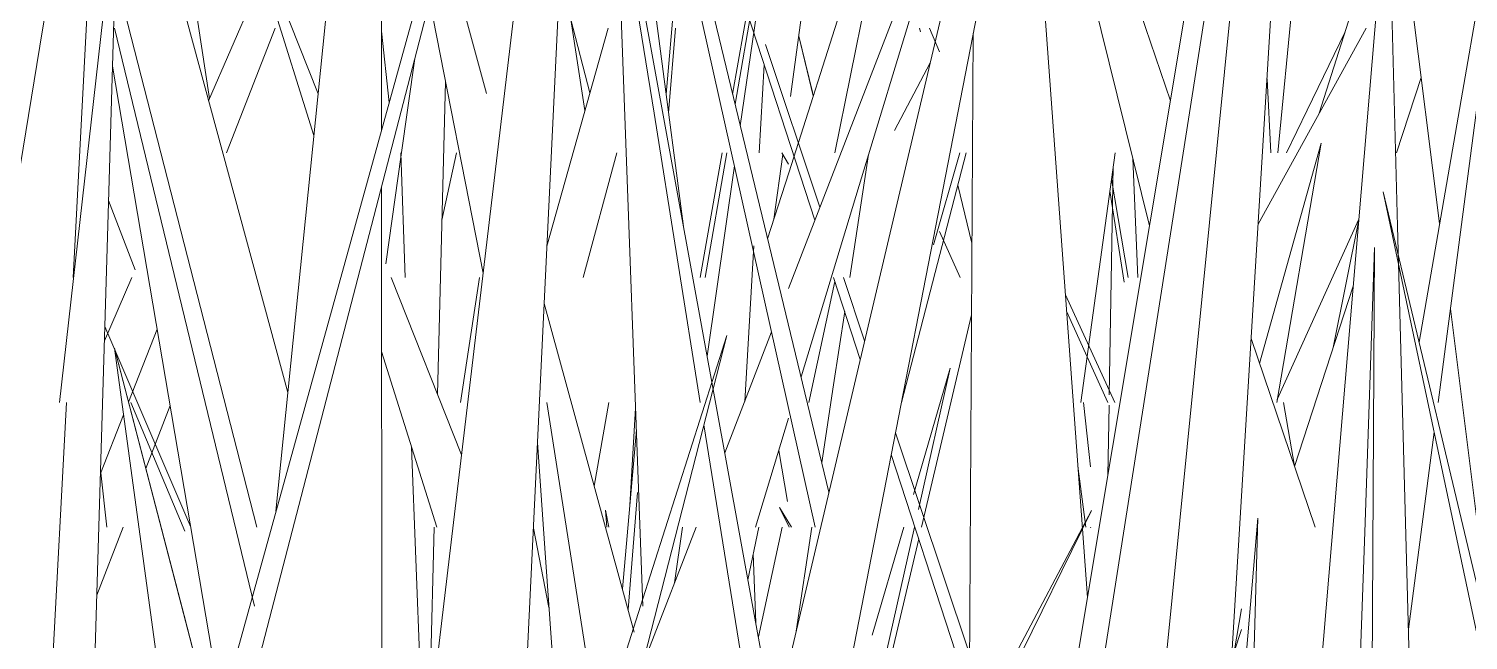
# Model space of a CAD drawing. Header units: millimetres. Extents: x -9575 to 27274, y -4387 to 11354.
# Drawn here: x -5322.4 to -5290.57, y 3075.08 to 3088.61 of the extents above; entities that cross this region are included whole.
import ezdxf

# ---------------------------------------------------------------- set-up
doc = ezdxf.new("R2010")
doc.units = ezdxf.units.MM
doc.layers.add('G-IMPT', color=8, linetype='Continuous', lineweight=9)

# ---------------------------------------------------------------- blocks, each defined once
blk = doc.blocks.new('Grass Array - 25_dwg-V51-North')
at = {"layer": 'G-IMPT'}
for p, q in [((-5311.859, 3048), (-5297.797, 3107.644)), ((-5300.111, 3069.306), (-5293.827, 3106.897)), ((-5325.174, 3048.158), (-5309.43, 3105.037)), ((-5310.042, 3102.624), (-5316.117, 3051.457)), ((-5314.603, 3100.966), (-5316.933, 3077.931)), ((-5314.597, 3086.372), (-5314.603, 3100.966)), ((-5304.702, 3078.356), (-5309.856, 3099.654)), ((-5306.833, 3087.164), (-5304.624, 3099.654)), ((-5293.048, 3099.007), (-5291.198, 3084.295)), ((-5305.55, 3087.112), (-5303.954, 3098.883)), ((-5302.806, 3048), (-5294.848, 3098.738)), ((-5322.095, 3088.585), (-5320.666, 3097.309)), ((-5321.418, 3083.1), (-5320.666, 3097.309)), ((-5299.823, 3097.211), (-5309.272, 3048.562)), ((-5308.43, 3088.112), (-5309.586, 3096.901)), ((-5308.947, 3096.461), (-5305.012, 3084.372)), ((-5294.473, 3096.341), (-5296.466, 3063.788)), ((-5291.231, 3080.341), (-5289.222, 3095.66)), ((-5290.691, 3087.207), (-5289.222, 3095.66)), ((-5305.911, 3073.227), (-5309.943, 3095.313)), ((-5308.571, 3086.741), (-5309.943, 3095.313)), ((-5305.377, 3095.102), (-5306.778, 3086.936)), ((-5312.086, 3094.796), (-5322.988, 3052.752)), ((-5318.421, 3087.015), (-5315.333, 3094.136)), ((-5308.755, 3094.354), (-5305.004, 3077.582)), ((-5300.299, 3094.136), (-5298.988, 3076.022)), ((-5297.613, 3084.249), (-5300.058, 3094.136)), ((-5294.778, 3085.859), (-5293.983, 3093.986)), ((-5318.399, 3087.066), (-5319.396, 3093.58)), ((-5305.596, 3082.863), (-5301.571, 3093.263)), ((-5305.592, 3085.418), (-5303.039, 3093.431)), ((-5304.576, 3085.859), (-5303.039, 3093.431)), ((-5304.034, 3085.142), (-5301.571, 3093.263)), ((-5312.424, 3052.752), (-5310.516, 3092.716)), ((-5294.643, 3064.638), (-5292.334, 3092.103)), ((-5292.126, 3084.241), (-5292.334, 3092.103)), ((-5320.427, 3091.818), (-5321.718, 3080.341)), ((-5320.427, 3091.818), (-5320.665, 3083.756)), ((-5316.092, 3086.245), (-5317.809, 3091.722)), ((-5315.999, 3087.167), (-5317.809, 3091.722)), ((-5314.597, 3086.372), (-5314.599, 3091.643)), ((-5306.663, 3086.459), (-5305.906, 3091.717)), ((-5316.667, 3080.558), (-5319.605, 3091.377)), ((-5308.819, 3075.833), (-5309.385, 3091.377)), ((-5293.858, 3086.737), (-5292.396, 3091.373)), ((-5312.274, 3087.175), (-5313.238, 3090.691)), ((-5307.978, 3090.878), (-5308.305, 3087.162)), ((-5298.304, 3090.415), (-5297.15, 3087.014)), ((-5317.355, 3077.582), (-5320.486, 3089.81)), ((-5295.734, 3089.846), (-5299.351, 3053.549)), ((-5313.539, 3089.256), (-5312.348, 3083.2)), ((-5310.098, 3086.796), (-5310.414, 3088.81)), ((-5309.987, 3087.19), (-5310.414, 3088.81)), ((-5322.095, 3088.585), (-5325.557, 3067.455)), ((-5320.501, 3088.618), (-5317.408, 3075.832)), ((-5316.946, 3088.618), (-5318.029, 3085.859)), ((-5314.43, 3086.976), (-5314.597, 3088.552)), ((-5310.941, 3083.8), (-5309.585, 3088.618)), ((-5310.941, 3083.8), (-5309.585, 3088.618)), ((-5308.251, 3086.745), (-5308.098, 3088.618)), ((-5305.067, 3087.202), (-5305.37, 3088.446)), ((-5305.048, 3087.125), (-5305.37, 3088.446)), ((-5302.681, 3088.539), (-5302.7, 3088.618)), ((-5302.481, 3088.618), (-5302.258, 3088.095)), ((-5301.602, 3072.844), (-5301.513, 3088.51)), ((-5295.211, 3084.284), (-5292.819, 3088.618)), ((-5294.126, 3086.807), (-5293.289, 3088.541)), ((-5308.43, 3088.112), (-5307.92, 3084.234)), ((-5304.902, 3084.657), (-5306.107, 3088.257)), ((-5320.546, 3087.78), (-5318.099, 3073.369)), ((-5313.861, 3087.952), (-5314.163, 3085.818)), ((-5306.245, 3085.859), (-5306.132, 3087.813)), ((-5303.254, 3086.357), (-5302.462, 3087.857)), ((-5295.015, 3087.497), (-5294.927, 3085.859)), ((-5292.148, 3085.859), (-5291.604, 3087.529)), ((-5313.181, 3087.436), (-5313.359, 3080.521)), ((-5290.691, 3087.207), (-5291.653, 3081.676)), ((-5308.571, 3086.741), (-5307.547, 3080.341)), ((-5294.126, 3086.807), (-5294.584, 3085.859)), ((-5314.071, 3083.1), (-5314.174, 3085.859)), ((-5312.942, 3085.859), (-5313.26, 3084.371)), ((-5310.135, 3083.1), (-5309.392, 3085.859)), ((-5307.552, 3083.1), (-5307.064, 3085.859)), ((-5306.963, 3085.859), (-5307.437, 3083.1)), ((-5305.596, 3085.609), (-5305.747, 3085.859)), ((-5303.097, 3080.341), (-5301.667, 3085.859)), ((-5302.387, 3083.823), (-5301.808, 3085.859)), ((-5299.135, 3080.341), (-5298.374, 3085.859)), ((-5295.179, 3081.202), (-5293.821, 3086.075)), ((-5294.801, 3080.341), (-5293.821, 3086.075)), ((-5314.505, 3083.407), (-5314.163, 3085.818)), ((-5307.397, 3081.364), (-5306.791, 3085.571)), ((-5305.919, 3084.391), (-5305.725, 3085.823)), ((-5303.827, 3085.824), (-5304.241, 3083.1)), ((-5298.505, 3080.505), (-5298.414, 3085.568)), ((-5297.87, 3083.1), (-5297.981, 3085.739)), ((-5306.058, 3083.957), (-5305.592, 3085.418)), ((-5298.085, 3083.1), (-5298.454, 3085.28)), ((-5314.588, 3066.547), (-5314.596, 3085.116)), ((-5314.588, 3066.547), (-5314.596, 3085.116)), ((-5304.034, 3085.142), (-5305.319, 3080.905)), ((-5301.852, 3085.146), (-5301.54, 3083.867)), ((-5298.175, 3083.002), (-5298.489, 3085.025)), ((-5292.445, 3084.996), (-5288.245, 3065.211)), ((-5292.445, 3084.996), (-5290.869, 3078.39)), ((-5320.043, 3083.274), (-5320.634, 3084.804)), ((-5292.982, 3084.397), (-5294.79, 3080.405)), ((-5292.983, 3084.382), (-5293.55, 3081.553)), ((-5301.802, 3083.1), (-5302.258, 3084.123)), ((-5292.126, 3084.241), (-5291.598, 3064.333)), ((-5320.98, 3073.088), (-5320.665, 3083.756)), ((-5306.365, 3083.804), (-5306.564, 3080.363)), ((-5292.855, 3077.467), (-5292.64, 3083.766)), ((-5292.776, 3056.532), (-5292.64, 3083.766)), ((-5320.726, 3081.7), (-5320.118, 3083.1)), ((-5312.826, 3079.18), (-5314.383, 3083.1)), ((-5312.851, 3080.341), (-5312.429, 3083.1)), ((-5304.572, 3083.018), (-5305.147, 3080.341)), ((-5304.599, 3083.1), (-5304.01, 3081.292)), ((-5303.913, 3081.703), (-5304.381, 3083.1)), ((-5298.38, 3080.341), (-5299.473, 3082.723)), ((-5294.406, 3078.925), (-5293.107, 3082.915)), ((-5309.008, 3075.258), (-5311.002, 3082.532)), ((-5298.537, 3080.341), (-5299.447, 3082.36)), ((-5290.96, 3082.407), (-5290.078, 3075.39)), ((-5304.354, 3082.35), (-5304.601, 3080.726)), ((-5301.549, 3082.276), (-5302.655, 3077.582)), ((-5320.716, 3082.02), (-5318.815, 3077.582)), ((-5319.558, 3081.961), (-5320.191, 3080.346)), ((-5311.968, 3062.31), (-5306.962, 3081.817)), ((-5308.868, 3075.833), (-5306.962, 3081.817)), ((-5307.005, 3079.222), (-5305.97, 3081.898)), ((-5295.366, 3081.756), (-5293.95, 3077.582)), ((-5320.502, 3081.542), (-5318.972, 3070.259)), ((-5320.502, 3081.542), (-5318.965, 3075.621)), ((-5318.246, 3072.847), (-5320.502, 3081.542)), ((-5314.595, 3081.468), (-5313.377, 3077.582)), ((-5302.835, 3078.304), (-5302.019, 3081.098)), ((-5302.724, 3077.972), (-5302.019, 3081.098)), ((-5304.861, 3079.012), (-5304.601, 3080.726)), ((-5322.825, 3056.528), (-5321.564, 3080.341)), ((-5318.95, 3077.493), (-5320.143, 3080.341)), ((-5319.81, 3078.876), (-5319.271, 3080.271)), ((-5309.789, 3072.942), (-5310.944, 3080.341)), ((-5309.569, 3080.341), (-5309.892, 3078.484)), ((-5308.978, 3080.21), (-5309.107, 3078.066)), ((-5299.075, 3080.341), (-5298.957, 3079.256)), ((-5298.537, 3078.722), (-5298.509, 3080.279)), ((-5294.651, 3080.341), (-5294.404, 3078.931)), ((-5320.301, 3080.065), (-5320.812, 3078.763)), ((-5307.468, 3079.846), (-5306.222, 3072.065)), ((-5305.596, 3079.991), (-5306.327, 3077.582)), ((-5308.961, 3079.731), (-5309.271, 3076.215)), ((-5301.61, 3074.823), (-5303.231, 3079.666)), ((-5291.889, 3075.322), (-5291.317, 3079.684)), ((-5313.662, 3072.134), (-5313.931, 3079.351)), ((-5310.985, 3077.113), (-5311.149, 3079.455)), ((-5305.618, 3078.15), (-5305.813, 3079.277)), ((-5303.324, 3079.185), (-5301.905, 3074.823)), ((-5298.92, 3078.916), (-5298.957, 3079.256)), ((-5299.198, 3078.928), (-5299.024, 3077.582)), ((-5320.804, 3078.784), (-5320.672, 3077.582)), ((-5309.145, 3075.757), (-5308.934, 3078.348)), ((-5287.737, 3065.265), (-5290.869, 3078.39)), ((-5309.643, 3077.958), (-5309.611, 3077.582)), ((-5309.643, 3077.958), (-5309.569, 3077.582)), ((-5309.569, 3077.582), (-5309.643, 3077.958)), ((-5305.583, 3077.582), (-5305.797, 3078.017)), ((-5305.533, 3077.582), (-5305.797, 3078.017)), ((-5302.016, 3072.065), (-5298.894, 3077.946)), ((-5301.598, 3072.466), (-5298.894, 3077.946)), ((-5320.892, 3076.078), (-5320.31, 3077.582)), ((-5313.434, 3077.582), (-5313.545, 3073.258)), ((-5308.708, 3074.823), (-5307.64, 3077.582)), ((-5308.119, 3076.344), (-5307.941, 3077.582)), ((-5306.493, 3076.415), (-5306.256, 3077.582)), ((-5305.74, 3077.582), (-5306.262, 3075.15)), ((-5305.428, 3075.277), (-5305.078, 3077.582)), ((-5303.745, 3075.191), (-5303.046, 3077.582)), ((-5303.433, 3074.823), (-5302.811, 3077.582)), ((-5298.92, 3077.565), (-5298.91, 3077.582)), ((-5296.402, 3063.788), (-5295.218, 3077.775)), ((-5295.37, 3072.416), (-5295.218, 3077.775)), ((-5311.239, 3077.559), (-5310.894, 3075.802)), ((-5302.717, 3077.32), (-5303.306, 3074.823)), ((-5292.855, 3077.467), (-5293.511, 3058.27)), ((-5310.985, 3077.113), (-5310.826, 3074.823)), ((-5306.32, 3075.467), (-5306.377, 3076.986)), ((-5308.868, 3075.833), (-5311.755, 3066.772)), ((-5295.582, 3075.772), (-5295.744, 3074.823)), ((-5318.246, 3072.847), (-5318.965, 3075.621)), ((-5295.741, 3074.823), (-5295.582, 3075.312))]:
    blk.add_line(p, q, dxfattribs=at)
blk = doc.blocks.new('Grass Array - Grass Array-V52-North')
blk.add_blockref('Grass Array - 25_dwg-V51-North', (0, 0))

msp = doc.modelspace()

# ---------------------------------------------------------------- block references
msp.add_blockref('Grass Array - Grass Array-V52-North', (0, 0))

doc.saveas('drawing.dxf')
